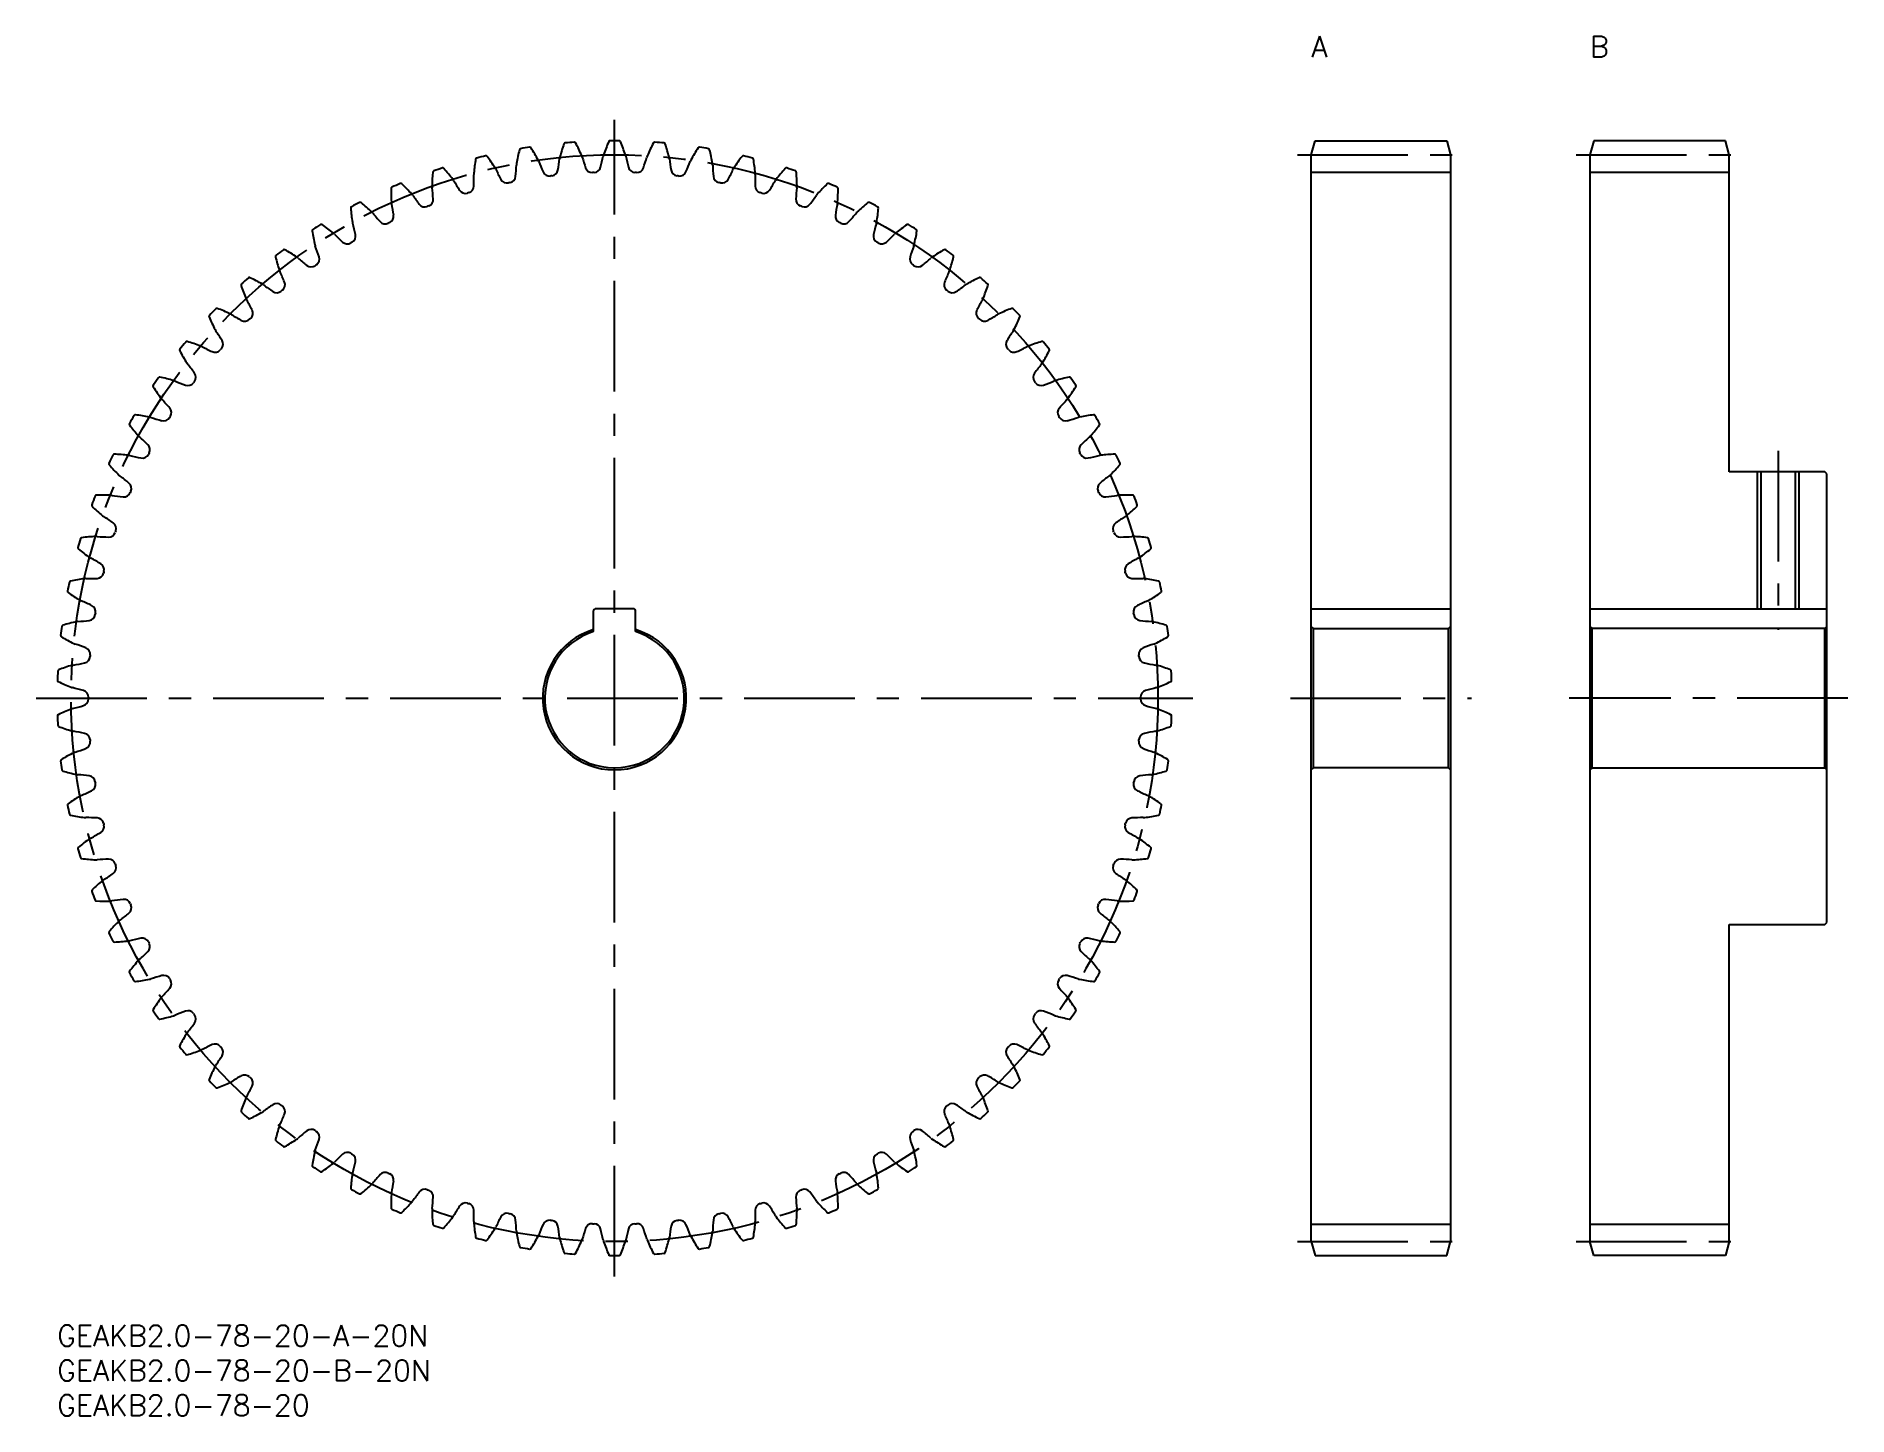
# Model space of a CAD drawing. Extents: x -3 to 257, y -13 to 185.
import ezdxf

# ---------------------------------------------------------------- set-up
doc = ezdxf.new("R2010")
doc.units = 0
doc.header["$LTSCALE"] = 0.5
doc.linetypes.add('CENTER', pattern=[50.8, 31.75, -6.35, 6.35, -6.35])
for name, color, linetype in [('MSM_CENTER', 1, 'CENTER'), ('MSM_CONTINUOUS', 7, 'CONTINUOUS'), ('MSM_NARROW', 5, 'CONTINUOUS'), ('MSM_PART_NUMBER', 7, 'CONTINUOUS')]:
    doc.layers.add(name, color=color, linetype=linetype)
doc.styles.get("Standard").update_dxf_attribs({"font": 'txt.shx', "height": 3, "bigfont": 'bigfont.shx'})

# ---------------------------------------------------------------- blocks, each defined once
blk = doc.blocks.new('*U2')
at = {"layer": 'MSM_PART_NUMBER'}
blk.add_text('GEAKB2.0-78-20-A-20N', height=3, dxfattribs=at).set_placement((0, -3))
blk = doc.blocks.new('*U3')
at = {"layer": 'MSM_PART_NUMBER'}
blk.add_text('GEAKB2.0-78-20-B-20N', height=3, dxfattribs=at).set_placement((0, -8))
blk = doc.blocks.new('*U4')
at = {"layer": 'MSM_PART_NUMBER'}
blk.add_text('GEAKB2.0-78-20', height=3, dxfattribs=at).set_placement((0, -13))
blk = doc.blocks.new('*U5')
at = {"layer": 'MSM_PART_NUMBER'}
blk.add_text('A', height=3, dxfattribs=at).set_placement((180, 182))
blk = doc.blocks.new('*U6')
at = {"layer": 'MSM_PART_NUMBER'}
blk.add_text('B', height=3, dxfattribs=at).set_placement((220, 182))

msp = doc.modelspace()

# ---------------------------------------------------------------- linework, layer by layer
at = {"layer": 'MSM_CENTER'}
for p, q in [((80, 7), (80, 173)), ((178, 168), (202, 168)), ((218, 168), (242, 168)), ((247, 125.5), (247, 99.8)), ((-3, 90), (163, 90)), ((177, 90), (203, 90)), ((257, 90), (217, 90)), ((178, 12), (202, 12)), ((218, 12), (242, 12))]:
    msp.add_line(p, q, dxfattribs=at)
msp.add_circle((80, 90), 78, dxfattribs=at)
at = {"layer": 'MSM_CONTINUOUS'}
for p, q in [((180, 168), (180.54, 170)), ((180.54, 170), (199.46, 170)), ((199.46, 170), (200, 168)), ((220.54, 170), (220, 168)), ((239.46, 170), (220.54, 170)), ((240, 168), (239.46, 170)), ((180, 12), (180, 168)), ((200, 168), (200, 12)), ((220, 168), (220, 12)), ((240, 122.5), (240, 168)), ((180, 165.5), (200, 165.5)), ((220, 165.5), (240, 165.5)), ((253.7, 122.5), (240, 122.5)), ((244.54, 122.5), (244.54, 102.8)), ((249.46, 122.5), (249.46, 102.8)), ((254, 122.2), (253.7, 122.5)), ((254, 57.8), (254, 122.2)), ((77, 99.54), (77, 102.6)), ((82.8, 102.8), (77.2, 102.8)), ((83, 99.54), (83, 102.6)), ((180, 102.8), (200, 102.8)), ((220, 102.8), (254, 102.8)), ((180.3, 100), (180, 100.3)), ((180.3, 80), (180.3, 100)), ((180.3, 100), (199.7, 100)), ((200, 100.3), (199.7, 100)), ((199.7, 80), (199.7, 100)), ((220, 100.3), (220.3, 100)), ((220.3, 80), (220.3, 100)), ((253.7, 100), (220.3, 100)), ((253.7, 100), (254, 100.3)), ((253.7, 80), (253.7, 100)), ((180, 79.7), (180.3, 80)), ((199.7, 80), (180.3, 80)), ((199.7, 80), (200, 79.7)), ((220.3, 80), (220, 79.7)), ((220.3, 80), (253.7, 80)), ((254, 79.7), (253.7, 80)), ((240, 12), (240, 57.5)), ((240, 57.5), (253.7, 57.5)), ((253.7, 57.5), (254, 57.8)), ((180, 14.5), (200, 14.5)), ((220, 14.5), (240, 14.5)), ((180, 12), (180.54, 10)), ((199.46, 10), (200, 12)), ((220.54, 10), (220, 12)), ((240, 12), (239.46, 10)), ((180.54, 10), (199.46, 10)), ((239.46, 10), (220.54, 10))]:
    msp.add_line(p, q, dxfattribs=at)
for centre, radius, start, end in [((80, 90), 80, 98.7586, 99.7029), ((67.85, 168.87), 0.2, 32.5471, 98.7586), ((97.36, 161.21), 26, 161.299, 165.7692), ((72.92, 169.49), 0.2, 95.0875, 161.299), ((80, 90), 80, 94.1433, 95.0875), ((74.23, 169.59), 0.2, 27.9317, 94.1433), ((51.44, 157.51), 26, 23.4615, 27.9317), ((103.04, 159.59), 26, 156.6836, 161.1538), ((79.34, 169.8), 0.2, 90.4721, 156.6836), ((80, 90), 80, 89.5279, 90.4721), ((80.66, 169.8), 0.2, 23.3164, 89.5278), ((56.96, 159.59), 26, 18.8462, 23.3164), ((108.56, 157.51), 26, 152.0683, 156.5385), ((85.77, 169.59), 0.2, 85.8568, 152.0682), ((80, 90), 80, 84.9125, 85.8568), ((87.08, 169.49), 0.2, 18.701, 84.9124), ((62.64, 161.21), 26, 14.2308, 18.701), ((92.15, 168.87), 0.2, 81.2414, 147.4528), ((80, 90), 80, 80.2971, 81.2414), ((85.71, 163.08), 26, 170.5298, 175), ((60.26, 167.32), 0.2, 104.3183, 170.5298), ((80, 90), 80, 103.374, 104.3183), ((61.54, 167.64), 0.2, 37.1625, 103.374), ((40.98, 152.05), 26, 32.6923, 37.1625), ((34.74, 167.77), 31.2, 354.7015, 357.6955), ((67.58, 166.45), 1.66, 170.3845, 177.6954), ((91.57, 162.38), 26, 165.9144, 170.3846), ((66.55, 168.66), 0.2, 99.7029, 165.9144), ((46.1, 154.99), 26, 28.0769, 32.5471), ((67.58, 166.45), 1.66, 20.7662, 28.077), ((98.3, 178.1), 31.2, 200.7661, 203.7601), ((41.15, 171.16), 31.2, 350.0861, 353.0801), ((73.77, 167.2), 1.66, 165.7692, 173.08), ((73.77, 167.2), 1.66, 16.1508, 23.4616), ((105.33, 176.34), 31.2, 196.1507, 199.1447), ((47.8, 174.02), 31.2, 345.4707, 348.4647), ((80, 167.45), 1.66, 161.1538, 168.4646), ((80, 167.45), 1.66, 11.5354, 18.8462), ((112.2, 174.02), 31.2, 191.5353, 194.5293), ((54.67, 176.34), 31.2, 340.8553, 343.8493), ((86.23, 167.2), 1.66, 156.5384, 163.8492), ((86.23, 167.2), 1.66, 6.92, 14.2309), ((118.85, 171.16), 31.2, 186.9199, 189.9139), ((61.7, 178.1), 31.2, 336.2399, 339.2339), ((92.42, 166.45), 1.66, 151.923, 159.2338), ((113.9, 154.99), 26, 147.4529, 151.9231), ((93.45, 168.66), 0.2, 14.0856, 80.297), ((68.43, 162.38), 26, 9.6154, 14.0856), ((92.42, 166.45), 1.66, 2.3046, 9.6155), ((125.26, 167.77), 31.2, 182.3045, 185.2985), ((119.02, 152.05), 26, 142.8375, 147.3077), ((98.46, 167.64), 0.2, 76.626, 142.8374), ((80, 90), 80, 75.6817, 76.626), ((99.74, 167.32), 0.2, 9.4702, 75.6816), ((74.29, 163.08), 26, 5, 9.4702), ((80, 90), 80, 112.6048, 113.5491), ((49.33, 163.67), 0.2, 46.3933, 112.6048), ((31.53, 144.99), 26, 41.9231, 46.3933), ((79.81, 163.3), 26, 175.1452, 179.6154), ((54.11, 165.48), 0.2, 108.9337, 175.1452), ((80, 90), 80, 107.9894, 108.9337), ((55.35, 165.9), 0.2, 41.7779, 107.9894), ((36.11, 148.71), 26, 37.3077, 41.7779), ((55.47, 163.46), 1.66, 29.9969, 37.3078), ((83.93, 179.89), 31.2, 209.9968, 212.9908), ((61.47, 165.2), 1.66, 174.9999, 182.3108), ((28.63, 163.87), 31.2, 359.3169, 2.3108), ((61.47, 165.2), 1.66, 25.3815, 32.6924), ((91.15, 179.28), 31.2, 205.3815, 208.3755), ((64.58, 164.93), 1, 208.3755, 281.6273), ((80, 90), 75.5, 101.4496, 101.6273), ((64.81, 164.98), 1, 281.4496, 354.7015), ((70.66, 165.93), 1, 203.7601, 277.012), ((80, 90), 75.5, 96.8342, 97.012), ((70.9, 165.96), 1, 276.8342, 350.0861), ((76.8, 166.43), 1, 199.1447, 272.3966), ((80, 90), 75.5, 92.2188, 92.3966), ((77.04, 166.44), 1, 272.2188, 345.4707), ((82.96, 166.44), 1, 194.5293, 267.7812), ((80, 90), 75.5, 87.6034, 87.7812), ((83.2, 166.43), 1, 267.6034, 340.8553), ((89.1, 165.96), 1, 189.9139, 263.1658), ((80, 90), 75.5, 82.988, 83.1658), ((89.34, 165.93), 1, 262.988, 336.2399), ((95.19, 164.98), 1, 185.2986, 258.5504), ((80, 90), 75.5, 78.3727, 78.5504), ((95.42, 164.93), 1, 258.3727, 331.6245), ((68.85, 179.28), 31.2, 331.6245, 334.6185), ((98.53, 165.2), 1.66, 147.3076, 154.6185), ((131.37, 163.87), 31.2, 177.6892, 180.6831), ((98.53, 165.2), 1.66, 357.6892, 5.0001), ((76.07, 179.89), 31.2, 327.0092, 330.0032), ((104.53, 163.46), 1.66, 142.6922, 150.0031), ((123.89, 148.71), 26, 138.2221, 142.6923), ((104.65, 165.9), 0.2, 72.0106, 138.222), ((80, 90), 80, 71.0663, 72.0106), ((105.89, 165.48), 0.2, 4.8548, 71.0662), ((80.19, 163.3), 26, 0.3846, 4.8548), ((128.47, 144.99), 26, 133.6067, 138.0769), ((110.67, 163.67), 0.2, 67.3956, 133.6067), ((80, 90), 80, 66.4509, 67.3952), ((48.12, 163.15), 0.2, 113.5491, 179.7606), ((73.92, 163.05), 26, 179.7606, 184.2308), ((49.64, 161.25), 1.66, 34.6123, 41.9232), ((76.69, 179.92), 31.2, 214.6122, 217.6062), ((52.98, 161.57), 1, 290.6804, 3.9322), ((55.47, 163.46), 1.66, 179.6153, 186.9262), ((22.85, 159.5), 31.2, 3.9322, 6.9262), ((58.6, 163.45), 1, 212.9908, 286.2427), ((80, 90), 75.5, 106.065, 106.2427), ((58.83, 163.51), 1, 286.065, 359.3169), ((101.17, 163.51), 1, 180.6832, 253.935), ((80, 90), 75.5, 73.7573, 73.935), ((101.4, 163.45), 1, 253.7573, 327.0092), ((137.15, 159.5), 31.2, 173.0738, 176.0678), ((107.02, 161.57), 1, 176.0678, 249.3196), ((104.53, 163.46), 1.66, 353.0738, 0.3847), ((83.31, 179.92), 31.2, 322.3938, 325.3878), ((110.36, 161.25), 1.66, 138.0768, 145.3877), ((111.88, 163.15), 0.2, 0.2394, 66.4508), ((86.08, 163.05), 26, 355.7692, 0.2394), ((42.33, 160.35), 0.2, 118.1644, 184.3759), ((68.06, 162.32), 26, 184.3759, 188.8462), ((80, 90), 80, 117.2202, 118.1644), ((43.5, 160.96), 0.2, 51.0087, 117.2202), ((27.27, 140.91), 26, 46.5385, 51.0087), ((44.01, 158.58), 1.66, 39.2277, 46.5386), ((69.46, 179.36), 31.2, 219.2276, 222.2216), ((47.31, 159.16), 1, 295.2957, 8.5476), ((49.64, 161.25), 1.66, 184.2307, 191.5415), ((17.45, 154.68), 31.2, 8.5476, 11.5416), ((52.76, 161.49), 1, 217.6062, 290.8581), ((80, 90), 75.5, 110.6804, 110.8581), ((80, 90), 75.5, 69.1419, 69.3196), ((107.24, 161.49), 1, 249.1419, 322.3938), ((112.69, 159.16), 1, 171.4524, 244.7043), ((142.55, 154.68), 31.2, 168.4584, 171.4524), ((110.36, 161.25), 1.66, 348.4585, 355.7693), ((90.54, 179.36), 31.2, 317.7784, 320.7724), ((115.99, 158.58), 1.66, 133.4614, 140.7723), ((132.73, 140.91), 26, 128.9913, 133.4615), ((116.5, 160.96), 0.2, 62.7802, 128.9913), ((80, 90), 80, 61.8356, 62.7798), ((91.94, 162.32), 26, 351.1538, 355.6241), ((117.67, 160.35), 0.2, 355.6241, 61.8355), ((36.8, 157.09), 0.2, 122.7802, 188.9913), ((62.28, 161.12), 26, 188.9913, 193.4615), ((80, 90), 80, 121.8356, 122.7798), ((37.91, 157.8), 0.2, 55.6241, 121.8356), ((23.34, 136.5), 26, 51.1538, 55.6241), ((38.61, 155.46), 1.66, 43.8431, 51.1539), ((62.31, 178.22), 31.2, 223.843, 226.837), ((41.85, 156.31), 1, 299.9111, 13.163), ((44.01, 158.58), 1.66, 188.8461, 196.1569), ((12.45, 149.43), 31.2, 13.163, 16.157), ((47.1, 159.06), 1, 222.2216, 295.4735), ((80, 90), 75.5, 115.2957, 115.4735), ((80, 90), 75.5, 64.5265, 64.7043), ((112.9, 159.06), 1, 244.5265, 317.7784), ((118.15, 156.31), 1, 166.837, 240.0889), ((147.55, 149.43), 31.2, 163.843, 166.837), ((115.99, 158.58), 1.66, 343.8431, 351.154), ((97.69, 178.22), 31.2, 313.163, 316.157), ((121.39, 155.46), 1.66, 128.8461, 136.1569), ((136.66, 136.5), 26, 124.3759, 128.8462), ((122.09, 157.8), 0.2, 58.1648, 124.3759), ((80, 90), 80, 57.2202, 58.1644), ((97.72, 161.12), 26, 346.5385, 351.0087), ((123.2, 157.09), 0.2, 351.0087, 57.2201), ((31.54, 153.4), 0.2, 127.3956, 193.6067), ((80, 90), 80, 126.4509, 127.3952), ((32.59, 154.19), 0.2, 60.2394, 126.451), ((19.78, 131.79), 26, 55.7692, 60.2394), ((38.61, 155.46), 1.66, 193.4615, 200.7723), ((7.88, 143.8), 31.2, 17.7784, 20.7724), ((41.65, 156.19), 1, 226.837, 300.0889), ((80, 90), 75.5, 119.9111, 120.0889), ((80, 90), 75.5, 59.9111, 60.0889), ((118.35, 156.19), 1, 239.9111, 313.163), ((152.12, 143.8), 31.2, 159.2276, 162.2216), ((121.39, 155.46), 1.66, 339.2277, 346.5386), ((140.22, 131.79), 26, 119.7606, 124.2308), ((127.41, 154.19), 0.2, 53.5494, 119.7605), ((80, 90), 80, 52.6048, 53.5491), ((128.46, 153.4), 0.2, 346.3933, 52.6047), ((56.61, 159.47), 26, 193.6067, 198.0769), ((33.47, 151.92), 1.66, 198.0768, 205.3877), ((3.79, 137.83), 31.2, 22.3938, 25.3878), ((33.47, 151.92), 1.66, 48.4585, 55.7693), ((55.27, 176.51), 31.2, 228.4584, 231.4524), ((36.45, 152.89), 1, 231.4524, 304.7043), ((80, 90), 75.5, 124.5265, 124.7043), ((36.64, 153.03), 1, 304.5265, 17.7784), ((123.36, 153.03), 1, 162.2216, 235.4735), ((80, 90), 75.5, 55.2957, 55.4735), ((123.55, 152.89), 1, 235.2957, 308.5476), ((104.73, 176.51), 31.2, 308.5476, 311.5416), ((126.53, 151.92), 1.66, 124.2307, 131.5415), ((156.21, 137.83), 31.2, 154.6122, 157.6062), ((126.53, 151.92), 1.66, 334.6123, 341.9232), ((103.39, 159.47), 26, 341.9231, 346.3933), ((26.59, 149.29), 0.2, 132.011, 198.2221), ((51.1, 157.36), 26, 198.2221, 202.6923), ((80, 90), 80, 131.0663, 132.0106), ((27.58, 150.17), 0.2, 64.8548, 131.0664), ((16.61, 126.81), 26, 60.3846, 64.8548), ((28.64, 147.97), 1.66, 53.0738, 60.3847), ((48.38, 174.24), 31.2, 233.0738, 236.0678), ((31.53, 149.18), 1, 236.0678, 309.3196), ((80, 90), 75.5, 129.1419, 129.3196), ((31.71, 149.33), 1, 309.1419, 22.3938), ((128.29, 149.33), 1, 157.6063, 230.8581), ((80, 90), 75.5, 50.6804, 50.8581), ((128.47, 149.18), 1, 230.6804, 303.9322), ((111.62, 174.24), 31.2, 303.9322, 306.9262), ((131.36, 147.97), 1.66, 119.6153, 126.9262), ((143.39, 126.81), 26, 115.1452, 119.6154), ((132.42, 150.17), 0.2, 48.9341, 115.1451), ((80, 90), 80, 47.9894, 48.9337), ((108.9, 157.36), 26, 337.3077, 341.7779), ((133.41, 149.29), 0.2, 341.7779, 47.9893), ((80, 90), 80, 135.6817, 136.626), ((22.91, 145.75), 0.2, 69.4702, 135.6818), ((13.86, 121.59), 26, 65, 69.4702), ((28.64, 147.97), 1.66, 202.6922, 210.0031), ((0.19, 131.54), 31.2, 27.0092, 30.0032), ((27.09, 145.25), 1, 313.7573, 27.0092), ((132.91, 145.25), 1, 152.9909, 226.2427), ((159.81, 131.54), 31.2, 149.9968, 152.9908), ((131.36, 147.97), 1.66, 329.9969, 337.3078), ((146.14, 121.59), 26, 110.5298, 115), ((137.09, 145.75), 0.2, 44.3187, 110.5297), ((80, 90), 80, 43.374, 44.3183), ((21.99, 144.8), 0.2, 136.6264, 202.8375), ((45.77, 154.82), 26, 202.8375, 207.3077), ((24.14, 143.65), 1.66, 57.6892, 65.0001), ((41.71, 171.42), 31.2, 237.6892, 240.6831), ((26.92, 145.09), 1, 240.6832, 313.935), ((80, 90), 75.5, 133.7573, 133.935), ((80, 90), 75.5, 46.065, 46.2427), ((133.08, 145.09), 1, 226.065, 299.3168), ((118.29, 171.42), 31.2, 299.3169, 302.3108), ((135.86, 143.65), 1.66, 114.9999, 122.3108), ((114.23, 154.82), 26, 332.6923, 337.1625), ((138.01, 144.8), 0.2, 337.1625, 43.3739), ((80, 90), 80, 140.2971, 141.2414), ((18.6, 140.98), 0.2, 74.0856, 140.2971), ((11.53, 116.17), 26, 69.6154, 74.0856), ((20.01, 138.98), 1.66, 62.3046, 69.6155), ((35.28, 168.08), 31.2, 242.3045, 245.2985), ((24.14, 143.65), 1.66, 207.3076, 214.6185), ((-2.9, 124.98), 31.2, 31.6245, 34.6185), ((22.82, 140.82), 1, 318.3727, 31.6245), ((137.18, 140.82), 1, 148.3755, 221.6273), ((162.9, 124.98), 31.2, 145.3815, 148.3755), ((135.86, 143.65), 1.66, 325.3815, 332.6924), ((124.72, 168.08), 31.2, 294.7015, 297.6955), ((139.99, 138.98), 1.66, 110.3845, 117.6954), ((148.47, 116.17), 26, 105.9144, 110.3846), ((141.4, 140.98), 0.2, 39.7033, 105.9144), ((80, 90), 80, 38.7586, 39.7029), ((17.77, 139.96), 0.2, 141.2418, 207.4529), ((40.67, 151.85), 26, 207.4529, 211.9231), ((20.01, 138.98), 1.66, 211.923, 219.2338), ((-5.44, 118.2), 31.2, 36.2399, 39.2339), ((22.66, 140.64), 1, 245.2985, 318.5504), ((80, 90), 75.5, 138.3727, 138.5504), ((80, 90), 75.5, 41.4496, 41.6273), ((137.34, 140.64), 1, 221.4496, 294.7014), ((165.44, 118.2), 31.2, 140.7661, 143.7601), ((139.99, 138.98), 1.66, 320.7662, 328.077), ((119.33, 151.85), 26, 328.0769, 332.5471), ((142.23, 139.96), 0.2, 332.5471, 38.7585), ((80, 90), 80, 144.9125, 145.8568), ((14.7, 135.87), 0.2, 78.701, 144.9125), ((9.65, 110.57), 26, 74.2308, 78.701), ((16.26, 134), 1.66, 66.92, 74.2309), ((29.14, 164.23), 31.2, 246.9199, 249.9139), ((18.77, 135.86), 1, 249.9139, 323.1658), ((80, 90), 75.5, 142.988, 143.1658), ((18.91, 136.05), 1, 322.988, 36.2399), ((141.09, 136.05), 1, 143.7601, 217.012), ((80, 90), 75.5, 36.8342, 37.012), ((141.23, 135.86), 1, 216.8342, 290.0861), ((130.86, 164.23), 31.2, 290.0861, 293.0801), ((143.74, 134), 1.66, 105.7692, 113.08), ((150.35, 110.57), 26, 101.299, 105.7692), ((145.3, 135.87), 0.2, 35.0879, 101.299), ((80, 90), 80, 34.1432, 35.0875), ((13.95, 134.79), 0.2, 145.8568, 212.0683), ((35.82, 148.49), 26, 212.0683, 216.5385), ((16.26, 134), 1.66, 216.5384, 223.8492), ((-7.44, 111.23), 31.2, 40.8553, 43.8493), ((167.44, 111.23), 31.2, 136.1507, 139.1447), ((143.74, 134), 1.66, 316.1508, 323.4616), ((124.18, 148.49), 26, 323.4615, 327.9317), ((146.05, 134.79), 0.2, 327.9317, 34.1432), ((80, 90), 80, 149.5279, 150.4721), ((11.22, 130.47), 0.2, 83.3164, 149.5279), ((8.22, 104.84), 26, 78.8462, 83.3164), ((12.93, 128.72), 1.66, 71.5354, 78.8462), ((23.34, 159.89), 31.2, 251.5353, 254.5293), ((15.28, 130.79), 1, 254.5293, 327.7812), ((80, 90), 75.5, 147.6034, 147.7812), ((15.41, 130.99), 1, 327.6034, 40.8553), ((144.59, 130.99), 1, 139.1447, 212.3966), ((80, 90), 75.5, 32.2188, 32.3966), ((144.72, 130.79), 1, 212.2188, 285.4707), ((136.66, 159.89), 31.2, 285.4707, 288.4647), ((147.07, 128.72), 1.66, 101.1537, 108.4646), ((151.78, 104.84), 26, 96.6836, 101.1538), ((148.78, 130.47), 0.2, 30.4725, 96.6836), ((80, 90), 80, 29.5279, 30.4721), ((10.56, 129.33), 0.2, 150.4721, 216.6836), ((31.25, 144.74), 26, 216.6836, 221.1538), ((12.93, 128.72), 1.66, 221.1538, 228.4646), ((-8.86, 104.13), 31.2, 45.4707, 48.4647), ((168.86, 104.13), 31.2, 131.5353, 134.5293), ((147.07, 128.72), 1.66, 311.5354, 318.8463), ((128.75, 144.74), 26, 318.8462, 323.3164), ((149.44, 129.33), 0.2, 323.3162, 29.5278), ((80, 90), 80, 154.1433, 155.0875), ((8.19, 124.8), 0.2, 87.9317, 154.1433), ((7.26, 99.02), 26, 83.4615, 87.9317), ((10.03, 123.2), 1.66, 76.1508, 83.4616), ((17.9, 155.11), 31.2, 256.1507, 259.1447), ((12.21, 125.45), 1, 259.1447, 332.3966), ((12.32, 125.66), 1, 332.2188, 45.4707), ((80, 90), 75.5, 152.2188, 152.3966), ((147.68, 125.66), 1, 134.5293, 207.7812), ((80, 90), 75.5, 27.6034, 27.7812), ((147.79, 125.45), 1, 207.6034, 280.8553), ((142.1, 155.11), 31.2, 280.8553, 283.8493), ((149.97, 123.2), 1.66, 96.5384, 103.8492), ((152.74, 99.02), 26, 92.0683, 96.5385), ((151.81, 124.8), 0.2, 25.8571, 92.0682), ((80, 90), 80, 24.9125, 25.8568), ((7.63, 123.61), 0.2, 155.0875, 221.299), ((27.01, 140.64), 26, 221.299, 225.7692), ((132.99, 140.64), 26, 314.2308, 318.701), ((152.37, 123.61), 0.2, 318.701, 24.9124), ((10.03, 123.2), 1.66, 225.7692, 233.08), ((-9.71, 96.93), 31.2, 50.0861, 53.0801), ((9.67, 120.09), 1, 336.8342, 50.0861), ((80, 90), 75.5, 156.8342, 157.012), ((150.33, 120.09), 1, 129.9139, 203.1658), ((80, 90), 75.5, 22.988, 23.1658), ((169.71, 96.93), 31.2, 126.9199, 129.9139), ((149.97, 123.2), 1.66, 306.92, 314.2309), ((5.16, 117.68), 0.2, 159.7029, 225.9144), ((80, 90), 80, 158.7586, 159.7029), ((23.1, 136.21), 26, 225.9144, 230.3846), ((5.62, 118.91), 0.2, 92.5471, 158.7587), ((6.77, 93.14), 26, 88.0769, 92.5471), ((7.58, 117.46), 1.66, 80.7662, 88.077), ((12.86, 149.9), 31.2, 260.7661, 263.7601), ((9.58, 119.88), 1, 263.7601, 337.012), ((150.42, 119.88), 1, 202.988, 276.2399), ((147.14, 149.9), 31.2, 276.2399, 279.2339), ((152.42, 117.46), 1.66, 91.923, 99.2338), ((153.23, 93.14), 26, 87.4529, 91.9231), ((136.9, 136.21), 26, 309.6154, 314.0856), ((154.38, 118.91), 0.2, 21.2414, 87.4528), ((80, 90), 80, 20.2971, 21.2414), ((154.84, 117.68), 0.2, 314.0856, 20.297), ((7.58, 117.46), 1.66, 230.3845, 237.6954), ((-9.98, 89.69), 31.2, 54.7015, 57.6955), ((7.47, 114.34), 1, 341.4496, 54.7015), ((152.53, 114.34), 1, 125.2986, 198.5504), ((169.98, 89.69), 31.2, 122.3045, 125.2985), ((152.42, 117.46), 1.66, 302.3046, 309.6155), ((80, 90), 80, 163.374, 164.3183), ((3.54, 112.83), 0.2, 97.1625, 163.3741), ((6.75, 87.23), 26, 92.6923, 97.1625), ((5.61, 111.55), 1.66, 85.3815, 92.6924), ((8.26, 144.3), 31.2, 265.3815, 268.3755), ((7.4, 114.11), 1, 268.3755, 341.6273), ((80, 90), 75.5, 161.4496, 161.6273), ((80, 90), 75.5, 18.3727, 18.5504), ((152.6, 114.11), 1, 198.3727, 271.6245), ((151.74, 144.3), 31.2, 271.6245, 274.6185), ((154.39, 111.55), 1.66, 87.3076, 94.6185), ((153.25, 87.23), 26, 82.8375, 87.3077), ((156.46, 112.83), 0.2, 16.626, 82.8374), ((80, 90), 80, 15.6817, 16.626), ((3.17, 111.57), 0.2, 164.3183, 230.5298), ((19.57, 131.49), 26, 230.5298, 235), ((5.61, 111.55), 1.66, 234.9999, 242.3108), ((-9.66, 82.45), 31.2, 59.3169, 62.3108), ((5.75, 108.42), 1, 346.065, 59.3169), ((154.25, 108.42), 1, 120.6832, 193.935), ((169.66, 82.45), 31.2, 117.6892, 120.6831), ((154.39, 111.55), 1.66, 297.6892, 305.0001), ((140.43, 131.49), 26, 305, 309.4702), ((156.83, 111.57), 0.2, 309.4702, 15.6816), ((80, 90), 80, 167.9894, 168.9337), ((1.95, 106.61), 0.2, 101.7779, 167.9895), ((7.21, 81.35), 26, 97.3077, 101.7779), ((4.12, 105.49), 1.66, 89.9969, 97.3078), ((4.12, 138.35), 31.2, 269.9968, 272.9908), ((5.69, 108.19), 1, 272.9908, 346.2427), ((80, 90), 75.5, 166.065, 166.2427), ((80, 90), 75.5, 13.7573, 13.935), ((154.31, 108.19), 1, 193.7573, 267.0092), ((155.88, 138.35), 31.2, 267.0092, 270.0032), ((155.88, 105.49), 1.66, 82.6922, 90.0031), ((152.79, 81.35), 26, 78.2221, 82.6923), ((158.05, 106.61), 0.2, 12.0106, 78.2221), ((80, 90), 80, 11.0663, 12.0106), ((1.68, 105.32), 0.2, 168.9337, 235.1452), ((16.43, 126.49), 26, 235.1452, 239.6154), ((4.12, 105.49), 1.66, 239.6153, 246.9262), ((155.88, 105.49), 1.66, 293.0738, 300.3847), ((143.57, 126.49), 26, 300.3846, 304.8548), ((158.32, 105.32), 0.2, 304.8548, 11.0662), ((-8.76, 75.26), 31.2, 63.9322, 66.9262), ((4.47, 102.15), 1, 277.6062, 350.8581), ((4.51, 102.39), 1, 350.6804, 63.9322), ((80, 90), 75.5, 170.6804, 170.8581), ((77.2, 102.6), 0.2, 90, 180), ((82.8, 102.6), 0.2, 0, 90), ((155.49, 102.39), 1, 116.0678, 189.3196), ((80, 90), 75.5, 9.1419, 9.3196), ((155.53, 102.15), 1, 189.1419, 262.3938), ((168.76, 75.26), 31.2, 113.0738, 116.0678), ((80, 90), 80, 172.6048, 173.5491), ((0.71, 98.97), 0.2, 173.5491, 239.7606), ((0.86, 100.27), 0.2, 106.3933, 172.6048), ((8.15, 75.52), 26, 101.9231, 106.3933), ((3.12, 99.34), 1.66, 94.6123, 101.9232), ((0.47, 132.09), 31.2, 274.6122, 277.6062), ((80, 90), 10.3, 106.9335, 73.0665), ((80, 90), 10, 107.4576, 72.5424), ((159.53, 132.09), 31.2, 262.3938, 265.3878), ((156.88, 99.34), 1.66, 78.0768, 85.3877), ((151.85, 75.52), 26, 73.6067, 78.0769), ((159.14, 100.27), 0.2, 7.3956, 73.6067), ((80, 90), 80, 6.4509, 7.3952), ((159.29, 98.97), 0.2, 300.2394, 6.4508), ((13.7, 121.26), 26, 239.7606, 244.2308), ((3.12, 99.34), 1.66, 244.2307, 251.5415), ((-7.29, 68.17), 31.2, 68.5476, 71.5416), ((3.76, 96.27), 1, 355.2957, 68.5476), ((156.24, 96.27), 1, 111.4524, 184.7043), ((167.29, 68.17), 31.2, 108.4584, 111.4524), ((156.88, 99.34), 1.66, 288.4585, 295.7693), ((146.3, 121.26), 26, 295.7692, 300.2394), ((80, 90), 80, 177.2202, 178.1644), ((0.29, 93.87), 0.2, 111.0087, 177.2202), ((9.54, 69.79), 26, 106.5385, 111.0087), ((2.61, 93.12), 1.66, 99.2277, 106.5386), ((-2.65, 125.55), 31.2, 279.2276, 282.2216), ((3.74, 96.04), 1, 282.2216, 355.4735), ((80, 90), 75.5, 175.2957, 175.4735), ((80, 90), 75.5, 4.5265, 4.7043), ((156.26, 96.04), 1, 184.5265, 257.7784), ((162.65, 125.55), 31.2, 257.7784, 260.7724), ((157.39, 93.12), 1.66, 73.4614, 80.7723), ((150.46, 69.79), 26, 68.9913, 73.4615), ((159.71, 93.87), 0.2, 2.7802, 68.9913), ((80, 90), 80, 1.8356, 2.7798), ((0.24, 92.56), 0.2, 178.1648, 244.3759), ((11.4, 115.82), 26, 244.3759, 248.8462), ((2.61, 93.12), 1.66, 248.8461, 256.1569), ((-5.25, 61.21), 31.2, 73.163, 76.157), ((3.5, 90.12), 1, 359.9111, 73.163), ((156.5, 90.12), 1, 106.837, 180.0889), ((165.25, 61.21), 31.2, 103.843, 106.837), ((157.39, 93.12), 1.66, 283.8431, 291.1539), ((148.6, 115.82), 26, 291.1538, 295.6241), ((159.76, 92.56), 0.2, 295.6241, 1.8355), ((11.4, 64.18), 26, 111.1538, 115.6241), ((2.61, 86.88), 1.66, 103.8431, 111.1539), ((-5.25, 118.79), 31.2, 283.843, 286.837), ((3.5, 89.88), 1, 286.837, 0.0889), ((80, 90), 75.5, 179.9111, 180.0889), ((80, 90), 75.5, 359.9111, 0.0889), ((156.5, 89.88), 1, 179.9111, 253.163), ((165.25, 118.79), 31.2, 253.163, 256.157), ((157.39, 86.88), 1.66, 68.8461, 76.1569), ((148.6, 64.18), 26, 64.3759, 68.8462), ((0.24, 87.44), 0.2, 115.6241, 181.8356), ((80, 90), 80, 181.8356, 182.7798), ((0.29, 86.13), 0.2, 182.7802, 248.9913), ((9.54, 110.21), 26, 248.9913, 253.4615), ((150.46, 110.21), 26, 286.5385, 291.0087), ((159.71, 86.13), 0.2, 291.0087, 357.2201), ((159.76, 87.44), 0.2, 358.1648, 64.3759), ((80, 90), 80, 357.2202, 358.1644), ((2.61, 86.88), 1.66, 253.4615, 260.7723), ((-2.65, 54.45), 31.2, 77.7784, 80.7724), ((3.74, 83.96), 1, 4.5265, 77.7784), ((3.76, 83.73), 1, 291.4524, 4.7043), ((80, 90), 75.5, 184.5265, 184.7043), ((156.24, 83.73), 1, 175.2957, 248.5476), ((80, 90), 75.5, 355.2957, 355.4735), ((156.26, 83.96), 1, 102.2216, 175.4735), ((162.65, 54.45), 31.2, 99.2276, 102.2216), ((157.39, 86.88), 1.66, 279.2277, 286.5386), ((0.71, 81.03), 0.2, 120.2394, 186.451), ((80, 90), 80, 186.4509, 187.3952), ((13.7, 58.74), 26, 115.7692, 120.2394), ((3.12, 80.66), 1.66, 108.4585, 115.7693), ((-7.29, 111.83), 31.2, 288.4584, 291.4524), ((167.29, 111.83), 31.2, 248.5476, 251.5416), ((156.88, 80.66), 1.66, 64.2307, 71.5415), ((146.3, 58.74), 26, 59.7606, 64.2308), ((80, 90), 80, 352.6048, 353.5491), ((159.29, 81.03), 0.2, 353.5494, 59.7605), ((0.86, 79.73), 0.2, 187.3956, 253.6067), ((8.15, 104.48), 26, 253.6067, 258.0769), ((3.12, 80.66), 1.66, 258.0768, 265.3877), ((0.47, 47.91), 31.2, 82.3938, 85.3878), ((4.47, 77.85), 1, 9.1419, 82.3938), ((80, 90), 75.5, 189.1419, 189.3196), ((80, 90), 75.5, 350.6804, 350.8581), ((155.53, 77.85), 1, 97.6062, 170.8581), ((159.53, 47.91), 31.2, 94.6122, 97.6062), ((156.88, 80.66), 1.66, 274.6123, 281.9232), ((151.85, 104.48), 26, 281.9231, 286.3933), ((159.14, 79.73), 0.2, 286.3933, 352.6047), ((16.43, 53.51), 26, 120.3846, 124.8548), ((4.12, 74.51), 1.66, 113.0738, 120.3847), ((-8.76, 104.74), 31.2, 293.0738, 296.0678), ((4.51, 77.61), 1, 296.0678, 9.3196), ((155.49, 77.61), 1, 170.6804, 243.9322), ((168.76, 104.74), 31.2, 243.9322, 246.9262), ((155.88, 74.51), 1.66, 59.6153, 66.9262), ((143.57, 53.51), 26, 55.1452, 59.6154), ((1.68, 74.68), 0.2, 124.8548, 191.0663), ((80, 90), 80, 191.0663, 192.0106), ((1.95, 73.39), 0.2, 192.0106, 258.2221), ((7.21, 98.65), 26, 258.2221, 262.6923), ((4.12, 74.51), 1.66, 262.6922, 270.0031), ((4.12, 41.65), 31.2, 87.0092, 90.0032), ((5.69, 71.81), 1, 13.7573, 87.0092), ((154.31, 71.81), 1, 92.9909, 166.2427), ((155.88, 41.65), 31.2, 89.9968, 92.9908), ((155.88, 74.51), 1.66, 269.9969, 277.3078), ((152.79, 98.65), 26, 277.3077, 281.7779), ((158.05, 73.39), 0.2, 281.7779, 347.9893), ((80, 90), 80, 347.9894, 348.9337), ((158.32, 74.68), 0.2, 348.9337, 55.1451), ((-9.66, 97.55), 31.2, 297.6892, 300.6831), ((5.75, 71.58), 1, 300.6832, 13.935), ((80, 90), 75.5, 193.7573, 193.935), ((154.25, 71.58), 1, 166.065, 239.3168), ((80, 90), 75.5, 346.065, 346.2427), ((169.66, 97.55), 31.2, 239.3169, 242.3108), ((3.17, 68.43), 0.2, 129.4702, 195.6818), ((80, 90), 80, 195.6817, 196.626), ((19.57, 48.51), 26, 125, 129.4702), ((5.61, 68.45), 1.66, 117.6892, 125.0001), ((154.39, 68.45), 1.66, 54.9999, 62.3108), ((140.43, 48.51), 26, 50.5298, 55), ((80, 90), 80, 343.374, 344.3183), ((156.83, 68.43), 0.2, 344.3183, 50.5298), ((3.54, 67.17), 0.2, 196.626, 262.8375), ((6.75, 92.77), 26, 262.8375, 267.3077), ((5.61, 68.45), 1.66, 267.3076, 274.6185), ((8.26, 35.7), 31.2, 91.6245, 94.6185), ((7.4, 65.89), 1, 18.3727, 91.6245), ((7.47, 65.66), 1, 305.2985, 18.5504), ((80, 90), 75.5, 198.3727, 198.5504), ((152.53, 65.66), 1, 161.4496, 234.7015), ((80, 90), 75.5, 341.4496, 341.6273), ((152.6, 65.89), 1, 88.3755, 161.6273), ((151.74, 35.7), 31.2, 85.3815, 88.3755), ((154.39, 68.45), 1.66, 265.3815, 272.6924), ((153.25, 92.77), 26, 272.6923, 277.1625), ((156.46, 67.17), 0.2, 277.1625, 343.3739), ((5.16, 62.32), 0.2, 134.0856, 200.297), ((23.1, 43.79), 26, 129.6154, 134.0856), ((7.58, 62.54), 1.66, 122.3046, 129.6155), ((-9.98, 90.31), 31.2, 302.3045, 305.2985), ((169.98, 90.31), 31.2, 234.7015, 237.6955), ((152.42, 62.54), 1.66, 50.3845, 57.6954), ((136.9, 43.79), 26, 45.9144, 50.3846), ((154.84, 62.32), 0.2, 339.7029, 45.9144), ((80, 90), 80, 200.2971, 201.2414), ((5.62, 61.09), 0.2, 201.2414, 267.4529), ((6.77, 86.86), 26, 267.4529, 271.9231), ((7.58, 62.54), 1.66, 271.923, 279.2338), ((12.86, 30.1), 31.2, 96.2399, 99.2339), ((9.58, 60.12), 1, 22.988, 96.2399), ((9.67, 59.91), 1, 309.9139, 23.1658), ((80, 90), 75.5, 202.988, 203.1658), ((150.33, 59.91), 1, 156.8342, 230.0861), ((80, 90), 75.5, 336.8342, 337.012), ((150.42, 60.12), 1, 83.7601, 157.012), ((147.14, 30.1), 31.2, 80.7661, 83.7601), ((152.42, 62.54), 1.66, 260.7662, 268.077), ((153.23, 86.86), 26, 268.0769, 272.5471), ((154.38, 61.09), 0.2, 272.547, 338.7585), ((80, 90), 80, 338.7586, 339.7029), ((27.01, 39.36), 26, 134.2308, 138.701), ((10.03, 56.8), 1.66, 126.92, 134.2309), ((-9.71, 83.07), 31.2, 306.9199, 309.9139), ((169.71, 83.07), 31.2, 230.0861, 233.0801), ((149.97, 56.8), 1.66, 45.7691, 53.08), ((132.99, 39.36), 26, 41.299, 45.7692), ((7.63, 56.39), 0.2, 138.701, 204.9125), ((80, 90), 80, 204.9125, 205.8568), ((8.19, 55.2), 0.2, 205.8568, 272.0683), ((7.26, 80.98), 26, 272.0683, 276.5385), ((10.03, 56.8), 1.66, 276.5384, 283.8492), ((17.9, 24.89), 31.2, 100.8553, 103.8493), ((12.21, 54.55), 1, 27.6034, 100.8553), ((12.32, 54.34), 1, 314.5293, 27.7812), ((80, 90), 75.5, 207.6034, 207.7812), ((147.68, 54.34), 1, 152.2188, 225.4707), ((80, 90), 75.5, 332.2188, 332.3966), ((147.79, 54.55), 1, 79.1447, 152.3966), ((142.1, 24.89), 31.2, 76.1507, 79.1447), ((149.97, 56.8), 1.66, 256.1508, 263.4616), ((152.74, 80.98), 26, 263.4615, 267.9317), ((151.81, 55.2), 0.2, 267.9317, 334.1433), ((80, 90), 80, 334.1433, 335.0875), ((152.37, 56.39), 0.2, 335.0879, 41.299), ((31.25, 35.26), 26, 138.8462, 143.3164), ((12.93, 51.28), 1.66, 131.5354, 138.8463), ((-8.86, 75.87), 31.2, 311.5353, 314.5293), ((168.86, 75.87), 31.2, 225.4707, 228.4647), ((147.07, 51.28), 1.66, 41.1538, 48.4646), ((128.75, 35.26), 26, 36.6836, 41.1538), ((10.56, 50.67), 0.2, 143.3164, 209.5278), ((80, 90), 80, 209.5279, 210.4721), ((11.22, 49.53), 0.2, 210.4721, 276.6836), ((8.22, 75.16), 26, 276.6836, 281.1538), ((12.93, 51.28), 1.66, 281.1538, 288.4646), ((23.34, 20.11), 31.2, 105.4707, 108.4647), ((15.28, 49.21), 1, 32.2188, 105.4707), ((80, 90), 75.5, 212.2188, 212.3966), ((15.41, 49.01), 1, 319.1447, 32.3966), ((144.59, 49.01), 1, 147.6034, 220.8553), ((80, 90), 75.5, 327.6034, 327.7812), ((144.72, 49.21), 1, 74.5293, 147.7812), ((136.66, 20.11), 31.2, 71.5353, 74.5293), ((147.07, 51.28), 1.66, 251.5354, 258.8463), ((151.78, 75.16), 26, 258.8462, 263.3164), ((148.78, 49.53), 0.2, 263.3164, 329.5278), ((80, 90), 80, 329.5279, 330.4721), ((149.44, 50.67), 0.2, 330.4717, 36.6836), ((35.82, 31.51), 26, 143.4615, 147.9317), ((16.26, 46), 1.66, 136.1508, 143.4616), ((-7.44, 68.77), 31.2, 316.1507, 319.1447), ((167.44, 68.77), 31.2, 220.8553, 223.8493), ((143.74, 46), 1.66, 36.5384, 43.8492), ((124.18, 31.51), 26, 32.0683, 36.5385), ((13.95, 45.21), 0.2, 147.9317, 214.1432), ((80, 90), 80, 214.1432, 215.0875), ((9.65, 69.43), 26, 281.299, 285.7692), ((16.26, 46), 1.66, 285.7692, 293.08), ((29.14, 15.77), 31.2, 110.0861, 113.0801), ((18.77, 44.14), 1, 36.8342, 110.0861), ((80, 90), 75.5, 216.8342, 217.012), ((18.91, 43.95), 1, 323.7601, 37.012), ((141.09, 43.95), 1, 142.988, 216.2399), ((80, 90), 75.5, 322.988, 323.1658), ((141.23, 44.14), 1, 69.9139, 143.1658), ((130.86, 15.77), 31.2, 66.9199, 69.9139), ((143.74, 46), 1.66, 246.92, 254.2309), ((150.35, 69.43), 26, 254.2308, 258.701), ((80, 90), 80, 324.9125, 325.8568), ((146.05, 45.21), 0.2, 325.8568, 32.0682), ((14.7, 44.13), 0.2, 215.0875, 281.299), ((40.67, 28.15), 26, 148.0769, 152.5471), ((20.01, 41.02), 1.66, 140.7662, 148.077), ((-5.44, 61.8), 31.2, 320.7661, 323.7601), ((165.44, 61.8), 31.2, 216.2399, 219.2339), ((139.99, 41.02), 1.66, 31.923, 39.2338), ((119.33, 28.15), 26, 27.4529, 31.9231), ((145.3, 44.13), 0.2, 258.701, 324.9124), ((17.77, 40.04), 0.2, 152.5471, 218.7586), ((80, 90), 80, 218.7586, 219.7029), ((11.53, 63.83), 26, 285.9144, 290.3846), ((20.01, 41.02), 1.66, 290.3845, 297.6954), ((35.28, 11.92), 31.2, 114.7015, 117.6955), ((22.66, 39.36), 1, 41.4496, 114.7015), ((80, 90), 75.5, 221.4496, 221.6273), ((22.82, 39.18), 1, 328.3755, 41.6273), ((137.18, 39.18), 1, 138.3727, 211.6245), ((80, 90), 75.5, 318.3727, 318.5504), ((137.34, 39.36), 1, 65.2986, 138.5504), ((124.72, 11.92), 31.2, 62.3045, 65.2985), ((139.99, 41.02), 1.66, 242.3046, 249.6155), ((148.47, 63.83), 26, 249.6154, 254.0856), ((80, 90), 80, 320.2971, 321.2414), ((142.23, 40.04), 0.2, 321.2414, 27.4528), ((18.6, 39.02), 0.2, 219.7029, 285.9144), ((45.77, 25.18), 26, 152.6923, 157.1625), ((24.14, 36.35), 1.66, 145.3815, 152.6924), ((-2.9, 55.02), 31.2, 325.3815, 328.3755), ((162.9, 55.02), 31.2, 211.6245, 214.6185), ((135.86, 36.35), 1.66, 27.3076, 34.6185), ((114.23, 25.18), 26, 22.8375, 27.3077), ((141.4, 39.02), 0.2, 254.0856, 320.297), ((21.99, 35.2), 0.2, 157.1625, 223.374), ((80, 90), 80, 223.374, 224.3183), ((22.91, 34.25), 0.2, 224.3183, 290.5298), ((13.86, 58.41), 26, 290.5298, 295), ((24.14, 36.35), 1.66, 294.9999, 302.3108), ((41.71, 8.58), 31.2, 119.3169, 122.3108), ((26.92, 34.91), 1, 46.065, 119.3169), ((0.19, 48.46), 31.2, 329.9968, 332.9908), ((80, 90), 75.5, 226.065, 226.2427), ((27.09, 34.75), 1, 332.9909, 46.2427), ((132.91, 34.75), 1, 133.7573, 207.0092), ((159.81, 48.46), 31.2, 207.0092, 210.0032), ((80, 90), 75.5, 313.7573, 313.935), ((133.08, 34.91), 1, 60.6832, 133.935), ((118.29, 8.58), 31.2, 57.6892, 60.6831), ((135.86, 36.35), 1.66, 237.6892, 245.0001), ((146.14, 58.41), 26, 245, 249.4702), ((137.09, 34.25), 0.2, 249.4702, 315.6816), ((80, 90), 80, 315.6817, 316.626), ((138.01, 35.2), 0.2, 316.626, 22.8375), ((51.1, 22.64), 26, 157.3077, 161.7779), ((28.64, 32.03), 1.66, 149.9969, 157.3078), ((48.38, 5.76), 31.2, 123.9322, 126.9262), ((31.53, 30.82), 1, 50.6804, 123.9322), ((80, 90), 75.5, 230.6804, 230.8581), ((31.71, 30.67), 1, 337.6062, 50.8581), ((128.29, 30.67), 1, 129.1419, 202.3938), ((80, 90), 75.5, 309.1419, 309.3196), ((128.47, 30.82), 1, 56.0678, 129.3196), ((111.62, 5.76), 31.2, 53.0738, 56.0678), ((131.36, 32.03), 1.66, 22.6922, 30.0031), ((108.9, 22.64), 26, 18.2221, 22.6923), ((26.59, 30.71), 0.2, 161.7779, 227.9893), ((80, 90), 80, 227.9894, 228.9337), ((27.58, 29.83), 0.2, 228.9337, 295.1452), ((16.61, 53.19), 26, 295.1452, 299.6154), ((28.64, 32.03), 1.66, 299.6153, 306.9262), ((33.47, 28.08), 1.66, 154.6123, 161.9232), ((3.79, 42.17), 31.2, 334.6122, 337.6062), ((156.21, 42.17), 31.2, 202.3938, 205.3878), ((126.53, 28.08), 1.66, 18.0768, 25.3877), ((131.36, 32.03), 1.66, 233.0738, 240.3847), ((143.39, 53.19), 26, 240.3846, 244.8548), ((132.42, 29.83), 0.2, 244.8548, 311.0662), ((80, 90), 80, 311.0663, 312.0106), ((133.41, 30.71), 0.2, 312.0106, 18.2221), ((56.61, 20.53), 26, 161.9231, 166.3933), ((31.54, 26.6), 0.2, 166.3933, 232.6047), ((80, 90), 80, 232.6048, 233.5491), ((19.78, 48.21), 26, 299.7606, 304.2308), ((33.47, 28.08), 1.66, 304.2307, 311.5415), ((55.27, 3.49), 31.2, 128.5476, 131.5416), ((36.45, 27.11), 1, 55.2957, 128.5476), ((80, 90), 75.5, 235.2957, 235.4735), ((7.88, 36.2), 31.2, 339.2276, 342.2216), ((36.64, 26.97), 1, 342.2216, 55.4735), ((123.36, 26.97), 1, 124.5265, 197.7784), ((152.12, 36.2), 31.2, 197.7784, 200.7724), ((80, 90), 75.5, 304.5265, 304.7043), ((123.55, 27.11), 1, 51.4524, 124.7043), ((104.73, 3.49), 31.2, 48.4584, 51.4524), ((126.53, 28.08), 1.66, 228.4585, 235.7693), ((140.22, 48.21), 26, 235.7692, 240.2394), ((80, 90), 80, 306.4509, 307.3952), ((103.39, 20.53), 26, 13.6067, 18.0769), ((128.46, 26.6), 0.2, 307.3952, 13.6067), ((32.59, 25.81), 0.2, 233.5491, 299.7605), ((62.28, 18.88), 26, 166.5385, 171.0087), ((38.61, 24.54), 1.66, 159.2277, 166.5386), ((62.31, 1.78), 31.2, 133.163, 136.157), ((41.65, 23.81), 1, 59.9111, 133.163), ((80, 90), 75.5, 239.9111, 240.0889), ((41.85, 23.69), 1, 346.837, 60.0889), ((12.45, 30.57), 31.2, 343.843, 346.837), ((118.15, 23.69), 1, 119.9111, 193.163), ((147.55, 30.57), 31.2, 193.163, 196.157), ((80, 90), 75.5, 299.9111, 300.0889), ((118.35, 23.81), 1, 46.837, 120.0889), ((97.69, 1.78), 31.2, 43.843, 46.837), ((121.39, 24.54), 1.66, 13.4614, 20.7723), ((97.72, 18.88), 26, 8.9913, 13.4615), ((127.41, 25.81), 0.2, 240.2394, 306.4509), ((36.8, 22.91), 0.2, 171.0087, 237.2202), ((80, 90), 80, 237.2202, 238.1644), ((37.91, 22.2), 0.2, 238.1648, 304.3759), ((23.34, 43.5), 26, 304.3759, 308.8462), ((38.61, 24.54), 1.66, 308.8461, 316.1569), ((68.06, 17.68), 26, 171.1538, 175.6241), ((44.01, 21.42), 1.66, 163.8431, 171.1539), ((69.46, 0.64), 31.2, 137.7784, 140.7724), ((47.1, 20.94), 1, 64.5265, 137.7784), ((80, 90), 75.5, 244.5265, 244.7043), ((47.31, 20.84), 1, 351.4524, 64.7043), ((112.69, 20.84), 1, 115.2957, 188.5476), ((80, 90), 75.5, 295.2957, 295.4735), ((112.9, 20.94), 1, 42.2216, 115.4735), ((90.54, 0.64), 31.2, 39.2276, 42.2216), ((115.99, 21.42), 1.66, 8.8461, 16.1569), ((91.94, 17.68), 26, 4.3759, 8.8462), ((121.39, 24.54), 1.66, 223.8431, 231.1539), ((136.66, 43.5), 26, 231.1538, 235.624), ((122.09, 22.2), 0.2, 235.6239, 301.8355), ((80, 90), 80, 301.8356, 302.7798), ((123.2, 22.91), 0.2, 302.7798, 8.9913), ((42.33, 19.65), 0.2, 175.6241, 241.8356), ((80, 90), 80, 241.8356, 242.7798), ((43.5, 19.04), 0.2, 242.7802, 308.9913), ((27.27, 39.09), 26, 308.9913, 313.4615), ((44.01, 21.42), 1.66, 313.4615, 320.7723), ((73.92, 16.95), 26, 175.7692, 180.2394), ((49.64, 18.75), 1.66, 168.4585, 175.7693), ((17.45, 25.32), 31.2, 348.4584, 351.4524), ((76.69, 0.08), 31.2, 142.3938, 145.3878), ((52.76, 18.51), 1, 69.1419, 142.3938), ((80, 90), 75.5, 249.1419, 249.3196), ((52.98, 18.43), 1, 356.0678, 69.3196), ((22.85, 20.5), 31.2, 353.0738, 356.0678), ((107.02, 18.43), 1, 110.6804, 183.9322), ((137.15, 20.5), 31.2, 183.9322, 186.9262), ((80, 90), 75.5, 290.6804, 290.8581), ((107.24, 18.51), 1, 37.6062, 110.8581), ((83.31, 0.08), 31.2, 34.6122, 37.6062), ((142.55, 25.32), 31.2, 188.5476, 191.5416), ((110.36, 18.75), 1.66, 4.2307, 11.5415), ((86.08, 16.95), 26, 359.7606, 4.2308), ((115.99, 21.42), 1.66, 219.2277, 226.5386), ((132.73, 39.09), 26, 226.5385, 231.0087), ((116.5, 19.04), 0.2, 231.0087, 297.2201), ((80, 90), 80, 297.2202, 298.1644), ((117.67, 19.65), 0.2, 298.1648, 4.3759), ((48.12, 16.85), 0.2, 180.2394, 246.451), ((80, 90), 80, 246.4509, 247.3952), ((49.33, 16.33), 0.2, 247.3956, 313.6067), ((31.53, 35.01), 26, 313.6067, 318.0769), ((49.64, 18.75), 1.66, 318.0768, 325.3877), ((55.47, 16.54), 1.66, 173.0738, 180.3847), ((79.81, 16.7), 26, 180.3846, 184.8548), ((55.47, 16.54), 1.66, 322.6922, 330.0031), ((83.93, 0.11), 31.2, 147.0092, 150.0032), ((58.6, 16.55), 1, 73.7573, 147.0092), ((80, 90), 75.5, 253.7573, 253.935), ((58.83, 16.49), 1, 0.6832, 73.935), ((28.63, 16.13), 31.2, 357.6892, 0.6831), ((64.58, 15.07), 1, 78.3727, 151.6245), ((80, 90), 75.5, 258.3727, 258.5504), ((64.81, 15.02), 1, 5.2985, 78.5504), ((95.19, 15.02), 1, 101.4496, 174.7015), ((80, 90), 75.5, 281.4496, 281.6273), ((95.42, 15.07), 1, 28.3755, 101.6273), ((101.17, 16.49), 1, 106.065, 179.3168), ((131.37, 16.13), 31.2, 179.3169, 182.3108), ((80, 90), 75.5, 286.065, 286.2427), ((101.4, 16.55), 1, 32.9909, 106.2427), ((76.07, 0.11), 31.2, 29.9968, 32.9908), ((104.53, 16.54), 1.66, 209.9969, 217.3078), ((80.19, 16.7), 26, 355.1452, 359.6154), ((104.53, 16.54), 1.66, 359.6153, 6.9262), ((110.36, 18.75), 1.66, 214.6123, 221.9232), ((128.47, 35.01), 26, 221.9231, 226.3933), ((110.67, 16.33), 0.2, 226.3933, 292.6047), ((80, 90), 80, 292.6048, 293.5491), ((111.88, 16.85), 0.2, 293.5494, 359.7605), ((54.11, 14.52), 0.2, 184.8548, 251.0663), ((80, 90), 80, 251.0663, 252.0106), ((55.35, 14.1), 0.2, 252.011, 318.2221), ((36.11, 31.29), 26, 318.2221, 322.6923), ((61.47, 14.8), 1.66, 177.6892, 185.0001), ((85.71, 16.92), 26, 185, 189.4702), ((40.98, 27.95), 26, 322.8375, 327.3077), ((61.47, 14.8), 1.66, 327.3076, 334.6185), ((91.15, 0.72), 31.2, 151.6245, 154.6185), ((34.74, 12.23), 31.2, 2.3045, 5.2985), ((67.58, 13.55), 1.66, 182.3046, 189.6155), ((91.57, 17.62), 26, 189.6154, 194.0856), ((98.3, 1.9), 31.2, 156.2399, 159.2339), ((70.66, 14.07), 1, 82.988, 156.2399), ((80, 90), 75.5, 262.988, 263.1658), ((70.9, 14.04), 1, 9.9139, 83.1658), ((41.15, 8.84), 31.2, 6.9199, 9.9139), ((105.33, 3.66), 31.2, 160.8553, 163.8493), ((76.8, 13.57), 1, 87.6034, 160.8553), ((80, 90), 75.5, 267.6034, 267.7812), ((77.04, 13.56), 1, 14.5293, 87.7812), ((47.8, 5.98), 31.2, 11.5353, 14.5293), ((112.2, 5.98), 31.2, 165.4707, 168.4647), ((82.96, 13.56), 1, 92.2188, 165.4707), ((80, 90), 75.5, 272.2188, 272.3966), ((83.2, 13.57), 1, 19.1447, 92.3966), ((54.67, 3.66), 31.2, 16.1507, 19.1447), ((118.85, 8.84), 31.2, 170.0861, 173.0801), ((89.1, 14.04), 1, 96.8342, 170.0861), ((80, 90), 75.5, 276.8342, 277.012), ((89.34, 14.07), 1, 23.7601, 97.012), ((61.7, 1.9), 31.2, 20.7661, 23.7601), ((68.43, 17.62), 26, 345.9144, 350.3846), ((92.42, 13.55), 1.66, 350.3845, 357.6954), ((125.26, 12.23), 31.2, 174.7015, 177.6955), ((68.85, 0.72), 31.2, 25.3815, 28.3755), ((98.53, 14.8), 1.66, 205.3815, 212.6924), ((119.02, 27.95), 26, 212.6923, 217.1625), ((74.29, 16.92), 26, 350.5298, 355), ((98.53, 14.8), 1.66, 354.9999, 2.3108), ((123.89, 31.29), 26, 217.3077, 221.7779), ((104.65, 14.1), 0.2, 221.7779, 287.9893), ((80, 90), 80, 287.9894, 288.9337), ((105.89, 14.52), 0.2, 288.9341, 355.1452), ((60.26, 12.68), 0.2, 189.4702, 255.6816), ((80, 90), 80, 255.6817, 256.626), ((61.54, 12.36), 0.2, 256.6264, 322.8375), ((66.55, 11.34), 0.2, 194.0856, 260.297), ((80, 90), 80, 260.2971, 261.2414), ((67.85, 11.13), 0.2, 261.2418, 327.4528), ((46.1, 25.01), 26, 327.4529, 331.9231), ((67.58, 13.55), 1.66, 331.923, 339.2338), ((73.77, 12.8), 1.66, 186.92, 194.2309), ((97.36, 18.79), 26, 194.2308, 198.701), ((72.92, 10.51), 0.2, 198.701, 264.9124), ((51.44, 22.49), 26, 332.0683, 336.5385), ((73.77, 12.8), 1.66, 336.5384, 343.8492), ((80, 12.55), 1.66, 191.5354, 198.8463), ((103.04, 20.41), 26, 198.8462, 203.3164), ((56.96, 20.41), 26, 336.6836, 341.1538), ((80, 12.55), 1.66, 341.1538, 348.4646), ((86.23, 12.8), 1.66, 196.1508, 203.4616), ((108.56, 22.49), 26, 203.4615, 207.9317), ((87.08, 10.51), 0.2, 275.0879, 341.299), ((62.64, 18.79), 26, 341.299, 345.7692), ((86.23, 12.8), 1.66, 345.7691, 353.08), ((92.42, 13.55), 1.66, 200.7662, 208.077), ((113.9, 25.01), 26, 208.0769, 212.5471), ((92.15, 11.13), 0.2, 212.5471, 278.7586), ((80, 90), 80, 278.7586, 279.7029), ((93.45, 11.34), 0.2, 279.7033, 345.9144), ((98.46, 12.36), 0.2, 217.1625, 283.3739), ((80, 90), 80, 283.374, 284.3183), ((99.74, 12.68), 0.2, 284.3187, 350.5298), ((80, 90), 80, 264.9125, 265.8568), ((74.23, 10.41), 0.2, 265.8571, 332.0682), ((79.34, 10.2), 0.2, 203.3164, 269.5278), ((80, 90), 80, 269.5279, 270.4721), ((80.66, 10.2), 0.2, 270.4725, 336.6836), ((85.77, 10.41), 0.2, 207.9317, 274.1432), ((80, 90), 80, 274.1432, 275.0875)]:
    msp.add_arc(centre, radius, start, end, dxfattribs=at)
at = {"layer": 'MSM_NARROW'}
for p, q in [((244, 122.5), (244, 102.8)), ((250, 122.5), (250, 102.8))]:
    msp.add_line(p, q, dxfattribs=at)

# ---------------------------------------------------------------- block references
at = {"layer": 'MSM_CONTINUOUS'}
for name in ['*U5', '*U6', '*U2', '*U3', '*U4']:
    msp.add_blockref(name, (0, 0), dxfattribs=at)

doc.saveas('drawing.dxf')
